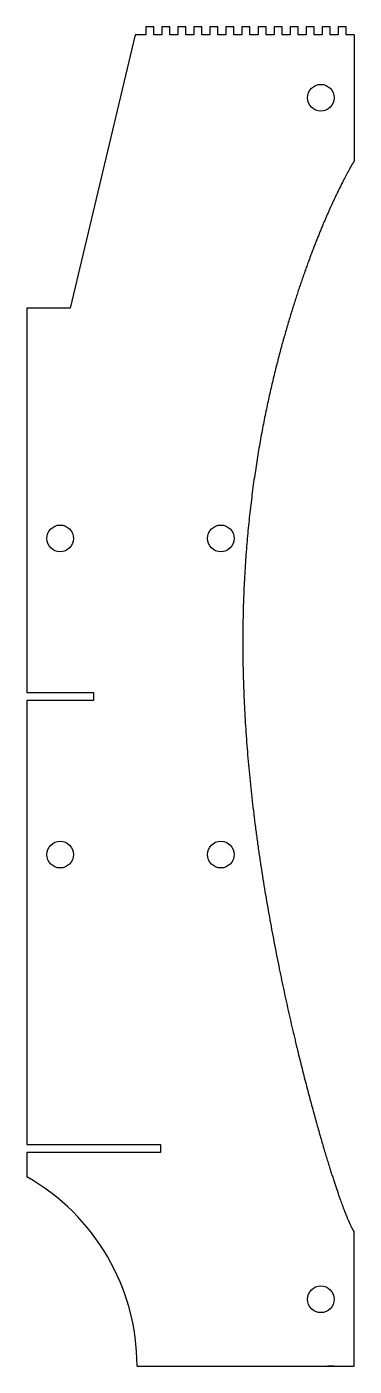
# Model space of a CAD drawing. Header units: millimetres. Extents: x -245 to 0, y 0 to 1000.
import ezdxf

# ---------------------------------------------------------------- set-up
doc = ezdxf.new("R2010")
doc.units = ezdxf.units.MM
doc.layers.get('0').update_dxf_attribs({"linetype": 'CONTINUOUS'})

msp = doc.modelspace()

# ---------------------------------------------------------------- linework, layer by layer
for p, q in [((-156, 1000), (-156, 994)), ((-150, 1000), (-156, 1000)), ((-150, 994), (-150, 1000)), ((-144, 1000), (-144, 994)), ((-138, 1000), (-144, 1000)), ((-138, 994), (-138, 1000)), ((-132, 1000), (-132, 994)), ((-126, 1000), (-132, 1000)), ((-126, 994), (-126, 1000)), ((-114, 1000), (-120, 1000)), ((-120, 1000), (-120, 994)), ((-114, 994), (-114, 1000)), ((-108, 1000), (-108, 994)), ((-102, 1000), (-108, 1000)), ((-102, 994), (-102, 1000)), ((-90, 1000), (-96, 1000)), ((-96, 1000), (-96, 994)), ((-90, 994), (-90, 1000)), ((-78, 1000), (-84, 1000)), ((-84, 1000), (-84, 994)), ((-78, 994), (-78, 1000)), ((-72, 1000), (-72, 994)), ((-66, 1000), (-72, 1000)), ((-66, 994), (-66, 1000)), ((-54, 1000), (-60, 1000)), ((-60, 1000), (-60, 994)), ((-54, 994), (-54, 1000)), ((-42, 1000), (-48, 1000)), ((-48, 1000), (-48, 994)), ((-42, 994), (-42, 1000)), ((-30, 1000), (-36, 1000)), ((-36, 1000), (-36, 994)), ((-30, 994), (-30, 1000)), ((-18, 1000), (-24, 1000)), ((-24, 1000), (-24, 994)), ((-18, 994), (-18, 1000)), ((-12, 1000), (-12, 994)), ((-6, 1000), (-12, 1000)), ((-6, 994), (-6, 1000)), ((-163.9, 994), (-212.5, 790)), ((-156, 994), (-163.9, 994)), ((-144, 994), (-150, 994)), ((-132, 994), (-138, 994)), ((-120, 994), (-126, 994)), ((-108, 994), (-114, 994)), ((-96, 994), (-102, 994)), ((-84, 994), (-90, 994)), ((-72, 994), (-78, 994)), ((-60, 994), (-66, 994)), ((-48, 994), (-54, 994)), ((-36, 994), (-42, 994)), ((-24, 994), (-30, 994)), ((-12, 994), (-18, 994)), ((0, 994), (-6, 994)), ((0, 994), (0, 900)), ((-245, 790), (-245, 503)), ((-212.5, 790), (-245, 790)), ((-245, 503), (-195, 503)), ((-195, 503), (-195, 497)), ((-245, 497), (-245, 165.5)), ((-195, 497), (-245, 497)), ((-245, 165.5), (-145, 165.5)), ((-145, 165.5), (-145, 159.5)), ((-245, 159.5), (-245, 141.4)), ((-145, 159.5), (-245, 159.5)), ((0, 0), (0, 100)), ((-162.5, 0), (0, 0)), ((-15, 0), (-20, 0))]:
    msp.add_line(p, q)
for centre in [(-25, 947), (-220, 618), (-99.8, 618), (-220, 382), (-99.8, 382), (-25, 50)]:
    msp.add_circle(centre, 10)
msp.add_arc((-325, 0), 162.5, 0, 60.5076)
msp.add_open_spline([(0, 900), (-2.4, 896), (-7.1, 887.6), (-14.1, 873.8), (-23.4, 853.3), (-35, 824), (-46.2, 790.8), (-57, 753.8), (-66.7, 713), (-74.7, 668.3), (-80.6, 620), (-83.8, 568.4), (-83.8, 514), (-80.6, 457.8), (-74.4, 400.9), (-65.7, 344.9), (-55.4, 291.3), (-44.2, 241.7), (-33, 197.9), (-22.6, 160.9), (-13.3, 131.7), (-7.2, 114.9), (-3.3, 106), (-1.1, 101.7), (0, 100)], degree=5)

doc.saveas('drawing.dxf')
